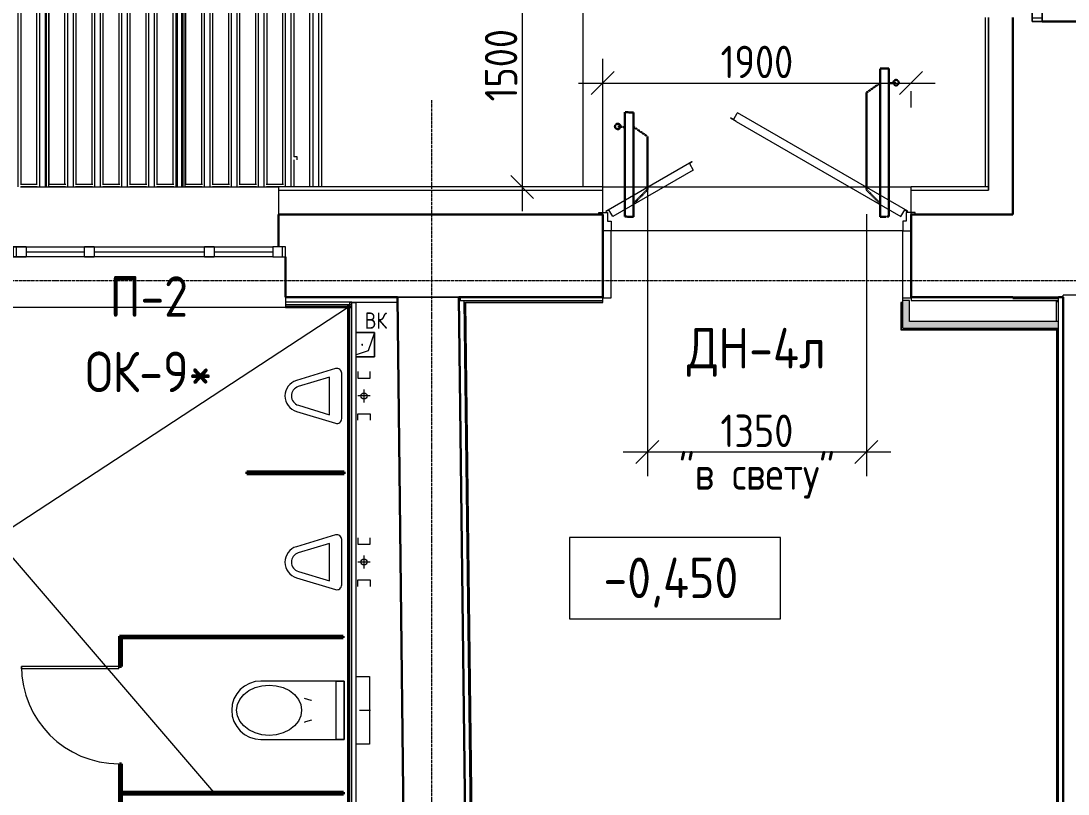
# Model space of a CAD drawing. Header units: millimetres. Extents: x -11345 to 411485, y -9810 to 73012.
# Drawn here: x 71372 to 77826, y 17080 to 21844 of the extents above; entities that cross this region are included whole.
import ezdxf

# ---------------------------------------------------------------- set-up
doc = ezdxf.new("R2010")
doc.units = ezdxf.units.MM
doc.linetypes.add('ADSK_Линия сетки', pattern=[25, 20, -2.5, 0, -2.5])
doc.linetypes.add('ADSK_Штриховая_ш3 п1_5', pattern=[4.5, 3, -1.5])
for name, color, linetype, lineweight in [('_ Окна', 7, 'Continuous', 9), ('Аннотация', 7, 'Continuous', 18), ('Двери', 7, 'Continuous', 9), ('Двери открывание', 7, 'Continuous', 9), ('Марки дверей', 7, 'Continuous', 20), ('Марки окон', 7, 'Continuous', 20), ('Обобщенные модели', 7, 'Continuous', 18), ('Ограждение', 7, 'Continuous', 9), ('Окна', 7, 'Continuous', 9), ('Оси', 253, 'Continuous', 9), ('Отметки', 7, 'Continuous', 9), ('Перекрытие', 7, 'Continuous', 9), ('Размеры', 7, 'Continuous', 5), ('Сантехника', 7, 'Continuous', 18), ('Стены внутренние', 7, 'Continuous', 18), ('Стены наружные', 7, 'Continuous', 18), ('Стены несущие', 7, 'Continuous', 30), ('Стены отделка', 7, 'Continuous', 30), ('Стены штриховка', 7, 'Continuous', 9)]:
    doc.layers.add(name, color=color, linetype=linetype, lineweight=lineweight)
doc.layers.add('Линии', color=7, linetype='Continuous', lineweight=9, true_color=0x00a600)
doc.styles.add('GOST Common_2', font='GOST_Common.ttf', dxfattribs={"width": 0.9, "height": 250})
doc.styles.add('GOST Common_3', font='GOST_Common.ttf', dxfattribs={"width": 0.9, "height": 250})
doc.styles.add('GOST Common_5', font='GOST_Common.ttf', dxfattribs={"width": 0.9, "height": 100})
doc.styles.add('GOST Common_7', font='GOST_Common.ttf', dxfattribs={"width": 0.9, "height": 200})
doc.dimstyles.new('ADSK_Основной_2_мм', dxfattribs={"dimscale": 304.8, "dimtxt": 201.142999, "dimasz": 0.463911, "dimexe": 0.492126, "dimexo": 0.492126, "dimgap": 0.098425, "dimtad": 1, "dimrnd": 0.01, "dimdsep": 46, "dimtxsty": 'GOST Common_7', "dimblk1": 'OBLIQUE', "dimblk2": 'OBLIQUE', "dimsah": 1, "dimcen": 0.09, "dimdle": 0.492126, "dimazin": 2, "dimtfac": 1, "dimtdec": 4, "dimtix": 1, "dimtmove": 0, "dimatfit": 3, "dimfxl": 1, "dimtvp": 1, "dimtolj": 1, "dimtzin": 0, "dimlwd": 20, "dimlwe": 20, "dimarcsym": 2})

# ---------------------------------------------------------------- blocks, each defined once
blk = doc.blocks.new('131_Сантехническая перегородка_Дверь - СД-2-3905255-План 1-го этажа')
at = {"layer": 'Двери'}
for p, q in [((191, -8), (175, -8)), ((175, -8), (175, -608)), ((191, -8), (191, -608)), ((191, -608), (175, -608))]:
    blk.add_line(p, q, dxfattribs=at)
at = {"layer": 'Двери открывание'}
blk.add_arc((175, -8), 600, 270, 0, dxfattribs=at)
at = {"layer": 'Обобщенные модели', "lineweight": 40}
for p, q in [((175, 8), (0, 8)), ((0, 8), (0, -4)), ((175, -4), (175, 8)), ((775, 8), (775, -4)), ((0, -4), (175, -4))]:
    blk.add_line(p, q, dxfattribs=at)
blk.add_lwpolyline([(775, -4), (1029, -4), (1029, 8), (775, 8)], dxfattribs=at)
blk = doc.blocks.new('131_Сантехническая перегородка - СП-3 3-3867702-План 1-го этажа')
at = {"layer": 'Обобщенные модели', "lineweight": 40}
for p, q in [((1380, 8), (0, 8)), ((0, 8), (0, -4)), ((1380, -4), (1380, 8)), ((0, -4), (1380, -4))]:
    blk.add_line(p, q, dxfattribs=at)
blk = doc.blocks.new('131_Сантехническая перегородка - СП-3 3-V14-План 1-го этажа')
at = {"layer": 'Обобщенные модели', "lineweight": 40}
for p, q in [((1380, 8), (0, 8)), ((0, 8), (0, -4)), ((1380, -4), (1380, 8)), ((0, -4), (1380, -4))]:
    blk.add_line(p, q, dxfattribs=at)
blk = doc.blocks.new('SND_Унитаз_Jika_Olymp_с_инсталяцией - Унитаз_ выпуск прямой_ установка на пол_693х360х360_ PN30_12_ ХВ резьба HP DN15_ К гл_ кон П DN100-716056-План 1-го этажа')
at = {"layer": 'Сантехника'}
for p, q in [((-180, 670.2), (-180, 157.1)), ((180, 157.1), (180, 670.2)), ((-180, 207.1), (180, 207.1)), ((-180, 157.1), (-180, 207.1)), ((180, 207.1), (180, 157.1)), ((-180, 157.1), (180, 157.1)), ((180, 157.1), (-180, 157.1)), ((-100, 157.1), (-100, 156.1)), ((-100, 156.1), (-80, 156.1)), ((-100, 156.1), (-80, 156.1)), ((-80, 156.1), (-80, 157.1)), ((-55, 157.1), (-55, 156.1)), ((-55, 156.1), (-53.1, 156.1)), ((-55, 156.1), (55, 156.1)), ((53.1, 156.1), (55, 156.1)), ((55, 156.1), (55, 157.1)), ((80, 157.1), (80, 156.1)), ((80, 156.1), (100, 156.1)), ((80, 156.1), (100, 156.1)), ((100, 156.1), (100, 157.1)), ((-208, 0), (-208, 82.1)), ((208, 82.1), (208, 0)), ((208, 0), (-208, 0)), ((0, 61.7), (0, -6.3))]:
    blk.add_line(p, q, dxfattribs=at)
at = {"layer": 'Сантехника', "flags": 128}
for points in [[(0, 419.6), (-34.5, 424.6), (-67.3, 439.4), (-96.6, 463.3), (-121.2, 494.9), (-139.7, 532.8), (-151.1, 575.1), (-155, 619.6), (-151.1, 664.1), (-139.7, 706.4), (-121.2, 744.3), (-96.6, 776), (-67.3, 799.8), (-34.5, 814.6), (0, 819.6)], [(0, 819.6), (34.5, 814.6), (67.3, 799.8), (96.6, 776), (121.2, 744.3), (139.7, 706.4), (151.1, 664.1), (155, 619.6), (151.1, 575.1), (139.7, 532.8), (121.2, 494.9), (96.6, 463.3), (67.3, 439.4), (34.5, 424.6), (0, 419.6)], [(-61.7, 359.3), (-71.7, 394.8), (-75, 403.4)], [(75, 403.4), (62.3, 362), (61.7, 359.3)]]:
    blk.add_lwpolyline(points, dxfattribs=at)
at = {"layer": 'Сантехника'}
blk.add_arc((0, 670.2), 180, 0, 180, dxfattribs=at)
blk = doc.blocks.new('131_Сантехническая перегородка - СП-5-3849142-План 1-го этажа')
at = {"layer": 'Обобщенные модели', "lineweight": 40}
for p, q in [((600, 8), (0, 8)), ((0, 8), (0, -4)), ((600, -4), (600, 8)), ((0, -4), (600, -4))]:
    blk.add_line(p, q, dxfattribs=at)
blk = doc.blocks.new('SND_2D_Писуар с инсталляцией - По умолчанию-621783-План 1-го этажа')
at = {"layer": 'Сантехника'}
for p, q in [((-95.8, 328.7), (-168.3, 88.8)), ((168.3, 88.7), (95.7, 328.9)), ((-57.5, 317.2), (-115.6, 125)), ((115.6, 125), (57.4, 317.4)), ((-115.6, 125), (115.6, 125)), ((-139.4, 50), (139.6, 50)), ((-149.4, -50), (-109.4, -50)), ((-109.4, -50), (-109.4, -125)), ((0.6, -125), (0.6, -50)), ((110.6, -50), (110.6, -125)), ((150.6, -50), (110.6, -50)), ((-109.4, -125), (-149.4, -125)), ((-39.4, -87.5), (40.6, -87.5)), ((110.6, -125), (150.6, -125))]:
    blk.add_line(p, q, dxfattribs=at)
blk.add_circle((0.6, -87.5), 18.9, dxfattribs=at)
for centre, radius, start, end in [((0, 300), 100, 16.81176, 163.3196), ((0, 300), 60, 16.81176, 163.35778), ((-139.6, 80), 30, 162.99987, 270.42558), ((139.6, 80), 30, 269.99999, 16.8118)]:
    blk.add_arc(centre, radius, start, end, dxfattribs=at)
blk = doc.blocks.new('dver-dpmo-260 - ДН_ 21-19 неравноп__ правая 300х1500 ДН-4л-2649261-План 1-го этажа')
at = {"layer": 'Двери'}
for p, q in [((-162, 848.5), (-160, 851.9)), ((-127.3, 828.5), (-162, 848.5)), ((-160, 851.9), (-142.7, 841.9)), ((-142.7, 841.9), (-120.7, 880.1)), ((-119.1, 882.7), (-120.7, 880.1)), ((930.5, 276.7), (-119.1, 882.7)), ((-127.3, 828.5), (887.7, 242.5)), ((-930.5, 276.7), (-400.5, 582.7)), ((-400.5, 582.7), (-399, 580.1)), ((-392.3, 528.5), (-887.7, 242.5)), ((-399, 580.1), (-416.3, 570.1)), ((-416.3, 570.1), (-392.3, 528.5)), ((-975, 267), (-920, 267)), ((-975, 255), (-975, 267)), ((-929, 274.1), (-930.5, 276.7)), ((-911.7, 284.1), (-929, 274.1)), ((-920, 267), (-920, 214)), ((-887.7, 242.5), (-911.7, 284.1)), ((887.7, 242.5), (911.7, 284.1)), ((911.7, 284.1), (929, 274.1)), ((920, 267), (920, 214)), ((975, 267), (920, 267)), ((929, 274.1), (930.5, 276.7)), ((975, 255), (975, 267)), ((-950, 255), (-975, 255)), ((-950, 154), (-950, 255)), ((-920, 214), (-899, 214)), ((-899, 214), (-899, 154)), ((899, 214), (899, 154)), ((920, 214), (899, 214)), ((950, 255), (975, 255)), ((950, 154), (950, 255)), ((-899, 154), (-950, 154)), ((899, 154), (950, 154))]:
    blk.add_line(p, q, dxfattribs=at)
blk = doc.blocks.new('GM_Отверстие прямоугольное _в плите_ - Отверстие-V21-План 1-го этажа')
at = {"layer": 'Обобщенные модели'}
for p, q in [((-75, -75), (-75, 75)), ((-75, 75), (36.4, 75)), ((36.4, 75), (-75, 75)), ((-75, 75), (-75, -75)), ((-75, -75), (-37.5, 37.5)), ((-37.5, 37.5), (36.4, 62.1)), ((36.4, -75), (-75, -75)), ((-75, -75), (36.4, -75))]:
    blk.add_line(p, q, dxfattribs=at)
for start, end in [(360, 180), (180, 360), (60, 165), (300, 360), (195, 270)]:
    blk.add_arc((0, 0), 2.5, start, end, dxfattribs=at)
blk = doc.blocks.new('Roof Cladding - 833x50mm-3052802-План 1-го этажа')
at = {"layer": 'Обобщенные модели'}
for p, q in [((40282.6, 22227.1), (40317.6, 22227.1)), ((40282.6, 20821.3), (40282.6, 22227.1)), ((40317.6, 22227.1), (40334.6, 22217.1)), ((40317.6, 20821.3), (40317.6, 22227.1)), ((40334.6, 22217.1), (40432.3, 22217.1)), ((40334.6, 20837.8), (40334.6, 22217.1)), ((40432.3, 22217.1), (40449.3, 22227.1)), ((40432.3, 20837.8), (40432.3, 22217.1)), ((40449.3, 22227.1), (40484.3, 22227.1)), ((40449.3, 20821.3), (40449.3, 22227.1)), ((40484.3, 22227.1), (40501.3, 22217.1)), ((40484.3, 20821.3), (40484.3, 22227.1)), ((40501.3, 22217.1), (40599, 22217.1)), ((40501.3, 20837.8), (40501.3, 22217.1)), ((40599, 22217.1), (40616, 22227.1)), ((40599, 20837.8), (40599, 22217.1)), ((40616, 22227.1), (40651, 22227.1)), ((40616, 20821.3), (40616, 22227.1)), ((40651, 22227.1), (40668, 22217.1)), ((40651, 20821.3), (40651, 22227.1)), ((40668, 22217.1), (40765.7, 22217.1)), ((40668, 20837.8), (40668, 22217.1)), ((40765.7, 22217.1), (40782.7, 22227.1)), ((40765.7, 20837.8), (40765.7, 22217.1)), ((40782.7, 22227.1), (40817.7, 22227.1)), ((40782.7, 20821.3), (40782.7, 22227.1)), ((40817.7, 22227.1), (40834.7, 22217.1)), ((40817.7, 20821.3), (40817.7, 22227.1)), ((40834.7, 22217.1), (40932.4, 22217.1)), ((40834.7, 20837.8), (40834.7, 22217.1)), ((40932.4, 22217.1), (40949.4, 22227.1)), ((40932.4, 20837.8), (40932.4, 22217.1)), ((40949.4, 22227.1), (40984.4, 22227.1)), ((40949.4, 20821.3), (40949.4, 22227.1)), ((40984.4, 22227.1), (41001.4, 22217.1)), ((40984.4, 20821.3), (40984.4, 22227.1)), ((41001.4, 22217.1), (41099.1, 22217.1)), ((41001.4, 21006.3), (41001.4, 22217.1)), ((41099.1, 22217.1), (41116.1, 22227.1)), ((41099.1, 20821.3), (41099.1, 22217.1)), ((41116.1, 22227.1), (41151.1, 22227.1)), ((41116.1, 22227.1), (41116.1, 20821.3)), ((41151.1, 22227.1), (41171.1, 22223)), ((41151.1, 22227.1), (41151.1, 20821.3)), ((41171.1, 22223), (41171.1, 20821.3)), ((41001.4, 20821.3), (41001.4, 20988.6))]:
    blk.add_line(p, q, dxfattribs=at)
blk = doc.blocks.new('Roof Cladding - 833x50mm-V29-План 1-го этажа')
at = {"layer": 'Обобщенные модели'}
for p, q in [((39470.2, 22208.1), (39474.5, 22208.1)), ((39474.5, 22208.1), (39476.8, 22206.7)), ((39474.5, 20821.3), (39474.5, 22208.1)), ((39589.2, 22198), (39606.2, 22208.1)), ((39606.2, 22208.1), (39641.2, 22208.1)), ((39606.2, 20821.3), (39606.2, 22208.1)), ((39641.2, 22208.1), (39658.2, 22198)), ((39641.2, 20821.3), (39641.2, 22208.1)), ((39755.9, 22198), (39772.9, 22208.1)), ((39772.9, 22208.1), (39807.9, 22208.1)), ((39772.9, 20821.3), (39772.9, 22208.1)), ((39807.9, 22208.1), (39824.9, 22198)), ((39807.9, 20821.3), (39807.9, 22208.1)), ((39922.6, 22198), (39939.6, 22208.1)), ((39939.6, 22208.1), (39974.6, 22208.1)), ((39939.6, 20821.3), (39939.6, 22208.1)), ((39974.6, 22208.1), (39991.6, 22198)), ((39974.6, 20821.3), (39974.6, 22208.1)), ((40089.3, 22198), (40106.3, 22208.1)), ((40106.3, 22208.1), (40141.3, 22208.1)), ((40106.3, 20821.3), (40106.3, 22208.1)), ((40141.3, 22208.1), (40158.3, 22198)), ((40141.3, 20821.3), (40141.3, 22208.1)), ((40256, 22198), (40273, 22208.1)), ((40273, 22208.1), (40308, 22208.1)), ((40273, 22208.1), (40273, 20821.3)), ((40308, 22208.1), (40308, 20821.3)), ((40322.8, 22205), (40328, 22203.9)), ((39488, 22200.1), (39491.5, 22198)), ((39491.5, 22198), (39589.2, 22198)), ((39491.5, 20837.8), (39491.5, 22198)), ((39589.2, 20837.8), (39589.2, 22198)), ((39658.2, 22198), (39755.9, 22198)), ((39658.2, 20837.8), (39658.2, 22198)), ((39755.9, 20837.8), (39755.9, 22198)), ((39824.9, 22198), (39922.6, 22198)), ((39824.9, 20837.8), (39824.9, 22198)), ((39922.6, 20837.8), (39922.6, 22198)), ((39991.6, 22198), (40089.3, 22198)), ((39991.6, 20837.8), (39991.6, 22198)), ((40089.3, 20837.8), (40089.3, 22198)), ((40158.3, 22198), (40256, 22198)), ((40158.3, 20837.8), (40158.3, 22198)), ((40256, 20837.8), (40256, 22198)), ((40328, 22203.9), (40328, 20821.3))]:
    blk.add_line(p, q, dxfattribs=at)
blk = doc.blocks.new('Roof Cladding - 333x50mm-3052987-План 1-го этажа')
at = {"layer": 'Обобщенные модели'}
for p, q in [((38932.9, 22208.6), (38967.9, 22208.6)), ((38932.9, 20821.3), (38932.9, 22208.6)), ((38967.9, 22208.6), (38984.9, 22198.5)), ((38967.9, 20821.3), (38967.9, 22208.6)), ((39082.6, 22198.5), (39099.6, 22208.6)), ((39099.6, 22208.6), (39134.6, 22208.6)), ((39099.6, 20821.3), (39099.6, 22208.6)), ((39134.6, 22208.6), (39151.6, 22198.5)), ((39134.6, 20821.3), (39134.6, 22208.6)), ((39249.3, 22198.5), (39266.3, 22208.6)), ((39266.3, 22208.6), (39301.3, 22208.6)), ((39266.3, 20821.3), (39266.3, 22208.6)), ((39301.3, 22208.6), (39318.3, 22198.5)), ((39301.3, 20821.1), (39301.3, 22208.6)), ((39416, 22198.5), (39433, 22208.6)), ((39433, 22208.6), (39468, 22208.6)), ((39433, 22208.6), (39433, 20821.3)), ((39468, 22208.6), (39473.9, 22207.3)), ((39468, 22208.6), (39468, 20821.3)), ((39474.5, 22207.2), (39488, 22204.4)), ((39488, 22204.4), (39488, 20821.3)), ((38984.9, 22198.5), (39082.6, 22198.5)), ((38984.9, 20821.3), (38984.9, 22198.5)), ((39082.6, 20821.3), (39082.6, 22198.5)), ((39151.6, 22198.5), (39249.3, 22198.5)), ((39151.6, 20837.8), (39151.6, 22198.5)), ((39249.3, 20837.8), (39249.3, 22198.5)), ((39318.3, 22198.5), (39416, 22198.5)), ((39318.3, 20837.8), (39318.3, 22198.5)), ((39416, 20837.8), (39416, 22198.5))]:
    blk.add_line(p, q, dxfattribs=at)
blk = doc.blocks.new('окно трехпол с фрамугой - 1750-2320_h___нов_ ок27 ЕIW30-2156325-План 1-го этажа')
at = {"layer": '_ Окна', "lineweight": 18}
for p, q in [((-895, 100), (-895, 160)), ((-895, 160), (-815, 160)), ((-815, 160), (-815, 100)), ((-455, 100), (-455, 160)), ((-455, 160), (-395, 160)), ((-395, 160), (-395, 100)), ((395, 100), (395, 160)), ((395, 160), (455, 160)), ((455, 160), (455, 100)), ((815, 160), (815, 100)), ((895, 160), (815, 160)), ((895, 100), (895, 160)), ((-815, 100), (-895, 100)), ((-395, 100), (-455, 100)), ((455, 100), (395, 100)), ((815, 100), (895, 100))]:
    blk.add_line(p, q, dxfattribs=at)
at = {"layer": '_ Окна'}
for p, q in [((-875, 100), (-875, 160)), ((-815, 130), (-455, 130)), ((-395, 130), (395, 130)), ((455, 130), (815, 130)), ((875, 100), (875, 160))]:
    blk.add_line(p, q, dxfattribs=at)
at = {"layer": 'Окна'}
for p, q in [((-895, 160), (-895, 100)), ((-815, 160), (-895, 160)), ((-815, 160), (-455, 160)), ((-395, 160), (-455, 160)), ((-395, 160), (395, 160)), ((455, 160), (395, 160)), ((455, 160), (815, 160)), ((895, 160), (815, 160)), ((895, 100), (895, 160)), ((-895, 100), (-815, 100)), ((-455, 100), (-815, 100)), ((-455, 100), (-395, 100)), ((395, 100), (-395, 100)), ((395, 100), (455, 100)), ((815, 100), (455, 100)), ((815, 100), (895, 100))]:
    blk.add_line(p, q, dxfattribs=at)
blk = doc.blocks.new('окно трехпол с фрамугой - 1640-2240_h___нов_ ок-9_-2139420-План 1-го этажа')
at = {"layer": '_ Окна', "lineweight": 18}
for p, q in [((-840, -5), (-840, 55)), ((-840, 55), (-760, 55)), ((-760, 55), (-760, -5)), ((-400, -5), (-400, 55)), ((-400, 55), (-340, 55)), ((-340, 55), (-340, -5)), ((340, -5), (340, 55)), ((340, 55), (400, 55)), ((400, 55), (400, -5)), ((760, 55), (760, -5)), ((840, 55), (760, 55)), ((840, -5), (840, 55)), ((-760, -5), (-840, -5)), ((-340, -5), (-400, -5)), ((400, -5), (340, -5)), ((760, -5), (840, -5))]:
    blk.add_line(p, q, dxfattribs=at)
at = {"layer": '_ Окна'}
for p, q in [((-820, -5), (-820, 55)), ((-760, 25), (-400, 25)), ((-340, 25), (340, 25)), ((400, 25), (760, 25)), ((820, -5), (820, 55))]:
    blk.add_line(p, q, dxfattribs=at)
at = {"layer": 'Окна'}
for p, q in [((-840, 55), (-840, -5)), ((-760, 55), (-840, 55)), ((-760, 55), (-400, 55)), ((-340, 55), (-400, 55)), ((-340, 55), (340, 55)), ((400, 55), (340, 55)), ((400, 55), (760, 55)), ((840, 55), (760, 55)), ((840, -5), (840, 55)), ((-840, -5), (-760, -5)), ((-400, -5), (-760, -5)), ((-400, -5), (-340, -5)), ((340, -5), (-340, -5)), ((340, -5), (400, -5)), ((760, -5), (400, -5)), ((760, -5), (840, -5))]:
    blk.add_line(p, q, dxfattribs=at)
blk = doc.blocks.new('Ограждение 11 - Ограждение 1-4503552-План 1-го этажа')
at = {"layer": 'Ограждение'}
for p, q in [((41021.3, 21006.3), (41000.1, 21006.3)), ((41021.3, 20988.6), (41021.3, 21006.3)), ((39149.2, 20837.8), (39251.7, 20837.8)), ((39250.5, 20821.8), (39150.4, 20821.8)), ((39315.9, 20837.8), (39418.4, 20837.8)), ((39417.2, 20821.8), (39317.1, 20821.8)), ((39488, 20837.8), (39593.6, 20837.8)), ((39592.5, 20821.8), (39488, 20821.8)), ((39653.8, 20837.8), (39760.3, 20837.8)), ((39759.2, 20821.8), (39654.9, 20821.8)), ((39820.5, 20837.8), (39927, 20837.8)), ((39925.9, 20821.8), (39821.6, 20821.8)), ((39987.2, 20837.8), (40093.7, 20837.8)), ((40092.6, 20821.8), (39988.3, 20821.8)), ((40153.9, 20837.8), (40260.4, 20837.8)), ((40259.3, 20821.8), (40155, 20821.8)), ((40330.2, 20837.8), (40436.7, 20837.8)), ((40435.6, 20821.8), (40331.3, 20821.8)), ((40496.9, 20837.8), (40603.4, 20837.8)), ((40602.3, 20821.8), (40498, 20821.8)), ((40663.6, 20837.8), (40770.1, 20837.8)), ((40769, 20821.8), (40664.7, 20821.8)), ((40830.3, 20837.8), (40936.8, 20837.8)), ((40935.7, 20821.8), (40831.4, 20821.8))]:
    blk.add_line(p, q, dxfattribs=at)
blk = doc.blocks.new('Высотные отметки - Рамка-12095-План 1-го этажа')
at = {"layer": 'Аннотация', "lineweight": 20}
for p, q in [((-6.5, 0), (-6.5, 5)), ((-6.5, 5), (6.5, 5)), ((6.5, 5), (6.5, 0)), ((6.5, 0), (-6.5, 0))]:
    blk.add_line(p, q, dxfattribs=at)
blk = doc.blocks.new('_Oblique')
at = {"color": 0, "linetype": 'ByBlock', "lineweight": -2}
blk.add_line((-0.5, -0.5), (0.5, 0.5), dxfattribs=at)
blk = doc.blocks.new('DIMBLOCK84-План 1-го этажа')
at = {"layer": 'Defpoints', "color": 0, "transparency": 16777216}
for p in [(74835.7, 22321.3), (74461.2, 20821.3), (74561.2, 20821.3)]:
    blk.add_point(p, dxfattribs=at)
at = {"layer": 'Размеры', "color": 0, "transparency": 16777216}
for p, q in [((74461.2, 22471.3), (74461.2, 20671.3)), ((74685.7, 22321.3), (74311.2, 22321.3)), ((74411.2, 20821.3), (74311.2, 20821.3))]:
    blk.add_line(p, q, dxfattribs=at)
at = {"layer": 'Размеры', "color": 0, "transparency": 16777216, "xscale": 141.4, "yscale": 141.4, "zscale": 141.4}
for p, rotation in [((74461.2, 22321.3), 90), ((74461.2, 20821.3), 270)]:
    blk.add_blockref('_Oblique', p, dxfattribs=dict(at, rotation=rotation))
at = {"layer": 'Размеры', "color": 0, "lineweight": 20, "transparency": 16777216, "insert": (74331.2, 21571.3), "char_height": 200, "width": 560.473, "attachment_point": 5, "rotation": 90, "style": 'GOST Common_7'}
blk.add_mtext('\\A1;1500', dxfattribs=at)
blk = doc.blocks.new('DIMBLOCK91-План 1-го этажа')
at = {"layer": 'Defpoints', "color": 0, "transparency": 16777216}
for p in [(75233.1, 20977.4), (76583.1, 20804.4), (76583.1, 19188.4)]:
    blk.add_point(p, dxfattribs=at)
at = {"layer": 'Размеры', "color": 0, "transparency": 16777216}
for p, q in [((75233.1, 20827.4), (75233.1, 19038.4)), ((76583.1, 20654.4), (76583.1, 19038.4)), ((75083.1, 19188.4), (76733.1, 19188.4))]:
    blk.add_line(p, q, dxfattribs=at)
at = {"layer": 'Размеры', "color": 0, "transparency": 16777216, "xscale": 141.4, "yscale": 141.4, "zscale": 141.4, "rotation": 180}
blk.add_blockref('_Oblique', (75233.1, 19188.4), dxfattribs=at)
at = {"layer": 'Размеры', "color": 0, "transparency": 16777216, "xscale": 141.4, "yscale": 141.4, "zscale": 141.4}
blk.add_blockref('_Oblique', (76583.1, 19188.4), dxfattribs=at)
at = {"layer": 'Размеры', "color": 0, "lineweight": 20, "transparency": 16777216, "char_height": 200, "width": 1251.859, "attachment_point": 5, "style": 'GOST Common_7'}
for s, insert in [('\\A1;1350', (75908.1, 19318.4)), ('\\A1;"в свету"', (75908.1, 19028.4))]:
    blk.add_mtext(s, dxfattribs=dict(at, insert=insert))
blk = doc.blocks.new('DIMBLOCK99-План 1-го этажа')
at = {"layer": 'Defpoints', "color": 0, "transparency": 16777216}
for p in [(76858.1, 21561.7), (76858.1, 21461.7), (74958.1, 20651.3)]:
    blk.add_point(p, dxfattribs=at)
at = {"layer": 'Размеры', "color": 0, "transparency": 16777216}
for p, q in [((74958.1, 20801.3), (74958.1, 21611.7)), ((74808.1, 21461.7), (77008.1, 21461.7)), ((76858.1, 21411.7), (76858.1, 21311.7))]:
    blk.add_line(p, q, dxfattribs=at)
at = {"layer": 'Размеры', "color": 0, "transparency": 16777216, "xscale": 141.4, "yscale": 141.4, "zscale": 141.4, "rotation": 180}
blk.add_blockref('_Oblique', (74958.1, 21461.7), dxfattribs=at)
at = {"layer": 'Размеры', "color": 0, "transparency": 16777216, "xscale": 141.4, "yscale": 141.4, "zscale": 141.4}
blk.add_blockref('_Oblique', (76858.1, 21461.7), dxfattribs=at)
at = {"layer": 'Размеры', "color": 0, "lineweight": 20, "transparency": 16777216, "insert": (75908.1, 21591.7), "char_height": 200, "width": 560.473, "attachment_point": 5, "style": 'GOST Common_7'}
blk.add_mtext('\\A1;1900', dxfattribs=at)
blk = doc.blocks.new('оси')
at = {"layer": 'Оси', "linetype": 'ADSK_Линия сетки'}
for p, q in [((48350, -6855.047), (48350, 23512.013)), ((-5146.135, 22400), (62505.288, 22400))]:
    blk.add_line(p, q, dxfattribs=at)

msp = doc.modelspace()

# ---------------------------------------------------------------- hatches: boundary and pattern name
at = {"layer": 'Стены внутренние', "lineweight": 9}
h = msp.add_hatch(dxfattribs=at)
h.set_pattern_fill('FP_12', color=256, style=0, pattern_type=2)
h.set_pattern_definition([(0, (32053.86, 0), (406.4, 101.6), [33.528, -271.272, 33.528, -271.272, -1625.6]), (0, (32053.86, 0), (406.4, 101.6), [-609.6, 33.528, -576.072, 33.528, -271.272, -711.2]), (0, (32053.86, 0), (406.4, 101.6), [-1524, 33.528, -169.672, 33.528, -474.472]), (120, (32206.26, 50.8), (-291.18818, 301.15272), [33.528, -271.272, 33.528, -271.272, -1625.6]), (120, (32206.26, 50.8), (-291.18818, 301.15272), [-609.6, 33.528, -576.072, 33.528, -271.272, -711.2]), (120, (32206.26, 50.8), (-291.18818, 301.15272), [-1524, 33.528, -169.672, 33.528, -474.472]), (240, (32257.06, 254), (-115.21182, -402.75272), [33.528, -271.272, 33.528, -271.272, -1625.6]), (240, (32257.06, 254), (-115.21182, -402.75272), [-609.6, 33.528, -576.072, 33.528, -271.272, -711.2]), (240, (32257.06, 254), (-115.21182, -402.75272), [-1524, 33.528, -169.672, 33.528, -474.472])])
h.paths.add_polyline_path([(73392.86393, 20096.31798), (73398.86393, 20096.79651), (73398.86393, 20106.31798), (73411.86393, 20106.31798), (73411.86393, 20111.31798), (73004.36487, 20111.31798), (73004.36487, 20096.31798), (73383.86393, 20096.31798)])
h.paths.add_polyline_path([(70858.58941, 20096.31798), (71323.36487, 20096.31798), (71323.36487, 20111.31798), (70744.22754, 20111.31798), (70744.22754, 20096.31798), (70849.59035, 20096.31798)])
at = {"layer": 'Стены внутренние'}
for points in [[(76848.13677, 19991.81798), (76848.13677, 20121.31798), (76808.13677, 20121.31798), (76808.13677, 19991.81798)], [(77040.33687, 19951.81798), (77767.05273, 19951.81798), (77767.05273, 19991.81798), (76808.13677, 19991.81798), (76808.13677, 19951.81798)]]:
    msp.add_hatch(color=256, dxfattribs=at).paths.add_polyline_path(points)

# ---------------------------------------------------------------- linework, layer by layer
at = {"layer": 'Линии', "color": 7, "linetype": 'ADSK_Штриховая_ш3 п1_5', "lineweight": 30}
for p, q in [((76668.13677, 21550.7399), (76721.13677, 21551.46573)), ((76668.13677, 20637.65429), (76668.13677, 21550.7399)), ((76721.13677, 21551.46573), (76721.13677, 20638.38012)), ((76668.13677, 21461.81798), (76583.13677, 21402.30034)), ((76721.13677, 21459.03398), (76765.84131, 21464.18214)), ((76583.13677, 21402.30034), (76583.13677, 20804.40278)), ((75148.13677, 21280.7399), (75095.13677, 21281.46573)), ((75095.13677, 21281.46573), (75095.13677, 20638.38012)), ((75148.13677, 20637.65429), (75148.13677, 21280.7399)), ((75095.13677, 21189.03398), (75050.43222, 21194.18214)), ((75148.13677, 21191.81798), (75233.13677, 21132.30034)), ((75233.13677, 21132.30034), (75233.13677, 20804.40278)), ((75233.13677, 20804.40278), (75148.13677, 20719.40278)), ((76583.13677, 20804.40278), (76668.13677, 20719.40278)), ((75095.13677, 20638.38012), (75148.13677, 20637.65429)), ((76721.13677, 20638.38012), (76668.13677, 20637.65429))]:
    msp.add_line(p, q, dxfattribs=at)
for centre in [(76765.84131, 21464.18214), (75050.43222, 21194.18214)]:
    msp.add_circle(centre, 17, dxfattribs=at)
at = {"layer": 'Отметки', "lineweight": 20}
msp.add_line((75281.6839, 18160.44189), (75402.66834, 18160.44189), dxfattribs=at)
at = {"layer": 'Перекрытие'}
for p, q in [((74835.71368, 22321.31798), (74835.71368, 20821.31798)), ((74958.13677, 20821.31798), (76858.13677, 20821.31798)), ((76808.13677, 20550.30178), (75008.13677, 20550.30178)), ((75008.13677, 20550.30178), (75008.13677, 20136.85078)), ((76808.13677, 20121.31798), (76808.13677, 20550.30178)), ((71298.86393, 18711.31798), (73383.86393, 20078.31798)), ((74078.15686, 20136.85078), (74071.86772, 20136.85078)), ((75008.13677, 20136.85078), (74958.13677, 20136.85078)), ((76858.13677, 20136.85078), (76808.13677, 20136.85078)), ((71298.86393, 18561.31798), (72557.63703, 17091.8985))]:
    msp.add_line(p, q, dxfattribs=at)
at = {"layer": 'Стены внутренние', "color": 8, "true_color": 0x7f7f7f}
msp.add_line((78177.05273, 20153.9247), (77797.05273, 20153.9247), dxfattribs=at)
at = {"layer": 'Стены внутренние'}
msp.add_line((73003.36487, 20078.31798), (71323.36487, 20078.31798), dxfattribs=at)
at = {"layer": 'Стены наружные'}
for p, q in [((71368.36487, 20822.31798), (72958.36487, 20822.31798)), ((71368.36487, 20821.31798), (72958.36487, 20821.31798)), ((72958.36487, 20822.31798), (72958.36487, 20821.31798)), ((77755.05273, 20115.31798), (77767.05273, 20115.31798)), ((77755.05273, 19991.81798), (77755.05273, 20115.31798))]:
    msp.add_line(p, q, dxfattribs=at)
at = {"layer": 'Стены несущие'}
for p, q in [((77485.7179, 20651.31798), (77485.7179, 21865.85078)), ((78045.7179, 21840.85078), (77665.7179, 21840.85078)), ((72958.36487, 20651.31798), (74958.13677, 20651.31798)), ((72958.36487, 20651.31798), (72958.36487, 20451.31798)), ((74958.13677, 20141.31798), (74958.13677, 20651.31798)), ((76858.13677, 20141.31798), (76858.13677, 20651.31798)), ((76858.13677, 20651.31798), (77485.7179, 20651.31798)), ((77485.7179, 20651.31798), (77485.7179, 20651.31798)), ((73003.36487, 20391.31798), (73003.36487, 20141.31798)), ((73003.36487, 20141.31798), (73691.78732, 20141.31798)), ((73691.78732, 20141.31798), (73765.33567, 13980.06585)), ((74161.23223, 12650.65647), (74071.81439, 20141.31798)), ((74071.81439, 20141.31798), (74958.13677, 20141.31798)), ((77485.7179, 20141.31798), (76858.13677, 20141.31798)), ((77485.7179, 20141.31798), (77485.7179, 20136.85078)), ((77767.05273, 20136.85078), (77767.05273, 20142.72852)), ((77767.05273, 20142.72852), (77797.05273, 20142.72852)), ((77797.05273, 20142.72852), (77797.05273, 12699.67144)), ((77485.7179, 20136.85078), (77767.05273, 20136.85078))]:
    msp.add_line(p, q, dxfattribs=at)
at = {"layer": 'Стены отделка', "lineweight": 9}
for p, q in [((77314.7179, 21865.85078), (77314.7179, 20821.31798)), ((77315.7179, 21865.85078), (77315.7179, 20821.31798)), ((74958.13677, 20822.31798), (72958.36487, 20822.31798)), ((74958.13677, 20821.31798), (72958.36487, 20821.31798)), ((72958.36487, 20821.31798), (72958.36487, 20651.31798)), ((72958.36487, 20801.31798), (72959.36487, 20801.31798)), ((74958.13677, 20651.31798), (74958.13677, 20822.31798)), ((76858.13677, 20651.31798), (76858.13677, 20822.31798)), ((77335.7179, 20822.31798), (76858.13677, 20822.31798)), ((77335.7179, 20821.31798), (76858.13677, 20821.31798)), ((77335.7179, 20801.31798), (77335.7179, 20822.31798)), ((77335.7179, 20821.31798), (77335.7179, 20801.31798)), ((73003.36487, 20141.31798), (73003.36487, 20141.31798)), ((73003.36487, 20141.31798), (73003.36487, 20078.31798)), ((74078.15686, 20141.31798), (74078.15686, 20121.31798)), ((74958.13677, 20109.31798), (74958.13677, 20141.31798)), ((76858.13677, 20141.31798), (76858.13677, 20121.31798)), ((77767.05273, 20141.31798), (77485.7179, 20141.31798)), ((73004.36487, 20111.31798), (73003.36487, 20111.31798)), ((73003.36487, 20078.31798), (73411.86393, 20078.31798)), ((73383.86393, 20096.31798), (73383.86393, 16022.8985)), ((73438.86393, 20106.31798), (73398.86393, 20106.31798)), ((73398.86393, 16022.8985), (73398.86393, 20106.31798)), ((73411.86393, 20111.31798), (73691.78732, 20111.31798)), ((73411.86393, 20078.31798), (73411.86393, 20111.31798)), ((73438.86393, 16022.8985), (73438.86393, 20106.31798)), ((74102.06524, 20120.4831), (74072.06738, 20120.12501)), ((74078.15686, 20121.31798), (74102.05527, 20121.31798)), ((74102.05527, 20121.31798), (74191.23436, 12650.65647)), ((74114.19938, 20109.31798), (74958.13677, 20109.31798)), ((74202.85323, 12682.65647), (74114.19938, 20109.31798)), ((76808.13677, 20109.31798), (76796.13677, 20109.31798)), ((76796.13677, 20109.31798), (76796.13677, 19941.81798)), ((76848.13677, 20121.31798), (76808.13677, 20121.31798)), ((76808.13677, 19951.81798), (76808.13677, 20121.31798)), ((76848.13677, 19991.81798), (76848.13677, 20121.31798)), ((76858.13677, 20121.31798), (77767.05273, 20121.31798)), ((77767.05273, 19991.81798), (77767.05273, 20136.85078)), ((76808.13677, 19951.81798), (77767.05273, 19951.81798)), ((77767.05273, 19991.81798), (76848.13677, 19991.81798)), ((77767.05273, 12711.06071), (77767.05273, 19991.81798)), ((76798.13677, 19939.81798), (77755.05273, 19939.81798)), ((77755.05273, 19939.81798), (77755.05273, 12723.06071))]:
    msp.add_line(p, q, dxfattribs=at)
at = {"layer": 'Стены штриховка'}
for p, q in [((77335.7179, 20821.31798), (77335.7179, 21865.85078)), ((77335.7179, 21865.85078), (77335.7179, 20821.31798)), ((72959.36487, 20801.31798), (74958.13677, 20801.31798)), ((76858.13677, 20801.31798), (77335.7179, 20801.31798)), ((74071.81439, 20141.31798), (73691.78732, 20141.31798)), ((73691.78732, 20141.31798), (74071.81439, 20141.31798)), ((77797.05273, 20142.72852), (77797.05273, 20153.9247)), ((73003.36487, 20096.31798), (73411.86393, 20096.31798)), ((73003.36487, 20087.31798), (73411.86393, 20087.31798)), ((73411.86393, 20111.31798), (73004.36487, 20111.31798)), ((73392.86393, 20096.31798), (73392.86393, 16022.8985)), ((73411.86393, 16022.8985), (73411.86393, 20078.31798)), ((74102.05527, 20121.31798), (74958.13677, 20121.31798)), ((74112.17536, 20111.31798), (74958.13677, 20111.31798)), ((74200.87696, 12680.65647), (74112.17536, 20111.31798)), ((76798.13677, 20109.31798), (76798.13677, 19939.81798)), ((76796.13677, 19941.81798), (77767.05273, 19941.81798)), ((76796.13677, 19941.81798), (76796.13677, 19939.81798)), ((76796.13677, 19939.81798), (76798.13677, 19939.81798)), ((77767.05273, 19939.81798), (77757.05273, 19939.81798)), ((77757.05273, 19939.81798), (77757.05273, 12723.06071))]:
    msp.add_line(p, q, dxfattribs=at)

# ---------------------------------------------------------------- block references
msp.add_blockref('оси', (25553.42928, -2155))
at = {"layer": 'Двери'}
msp.add_blockref('dver-dpmo-260 - ДН_ 21-19 неравноп__ правая 300х1500 ДН-4л-2649261-План 1-го этажа', (75908.13677, 20396.31798), dxfattribs=at)
at = {"layer": 'Обобщенные модели'}
for name in ['Roof Cladding - 333x50mm-3052987-План 1-го этажа', 'Roof Cladding - 833x50mm-V29-План 1-го этажа', 'Roof Cladding - 833x50mm-3052802-План 1-го этажа']:
    msp.add_blockref(name, (32053.86393, 0), dxfattribs=at)
for name, p, rotation in [('GM_Отверстие прямоугольное _в плите_ - Отверстие-V21-План 1-го этажа', (73475.26569, 19849.09595), 180), ('131_Сантехническая перегородка - СП-5-3849142-План 1-го этажа', (73363.86393, 19061.8985), 180), ('131_Сантехническая перегородка_Дверь - СД-2-3905255-План 1-го этажа', (71982.86393, 18041.8985), 269.9999999999768), ('131_Сантехническая перегородка - СП-3 3-V14-План 1-го этажа', (73358.86393, 18049.8985), 180), ('131_Сантехническая перегородка - СП-3 3-3867702-План 1-го этажа', (73360.86393, 17087.8985), 180)]:
    msp.add_blockref(name, p, dxfattribs=dict(at, rotation=rotation))
at = {"layer": 'Ограждение'}
msp.add_blockref('Ограждение 11 - Ограждение 1-4503552-План 1-го этажа', (32053.86393, 0), dxfattribs=at)
at = {"layer": 'Окна', "rotation": 90.00000000000067}
msp.add_blockref('окно трехпол с фрамугой - 1750-2320_h___нов_ ок27 ЕIW30-2156325-План 1-го этажа', (77765.7179, 22735.85078), dxfattribs=at)
at = {"layer": 'Окна'}
msp.add_blockref('окно трехпол с фрамугой - 1640-2240_h___нов_ ок-9_-2139420-План 1-го этажа', (72163.36487, 20396.31798), dxfattribs=at)
at = {"layer": 'Отметки', "lineweight": 20, "extrusion": (0, 0, -1), "xscale": 99.99999999999993, "yscale": 99.99999999999993, "zscale": 99.99999999999993}
msp.add_blockref('Высотные отметки - Рамка-12095-План 1-го этажа', (-75402.66834, 18160.44189), dxfattribs=at)
at = {"layer": 'Сантехника'}
for name, p, rotation in [('SND_2D_Писуар с инсталляцией - По умолчанию-621783-План 1-го этажа', (73398.86393, 19533.32663), 90.00000000001111), ('SND_2D_Писуар с инсталляцией - По умолчанию-621783-План 1-го этажа', (73398.86393, 18508.687), 90.00000000001111), ('SND_Унитаз_Jika_Olymp_с_инсталяцией - Унитаз_ выпуск прямой_ установка на пол_693х360х360_ PN30_12_ ХВ резьба HP DN15_ К гл_ кон П DN100-716056-План 1-го этажа', (73520.9803, 17596.31798), 89.99999999999962)]:
    msp.add_blockref(name, p, dxfattribs=dict(at, rotation=rotation))

# ---------------------------------------------------------------- texts
at = {"layer": 'Аннотация', "color": 251, "lineweight": 9, "true_color": 0x4b4b4b, "insert": (73490.43298, 20047.76081), "char_height": 100, "width": 156.348, "attachment_point": 1, "line_spacing_factor": 1.022766, "style": 'GOST Common_5'}
msp.add_mtext('\\pxt3.6,7.2,10.8,14.4,18,21.6,25.2,28.8,32.4,36,39.6,43.2,46.8,50.4,54,57.6,61.2,64.8,68.4,72,75.6,79.2,82.8,86.4,90,93.6,97.2,100.8,104.4,108,111.6,115.2;{ВК}', dxfattribs=at)
at = {"layer": 'Марки дверей', "lineweight": 9, "insert": (75904.52937, 19802.07528), "char_height": 250, "width": 887.4, "attachment_point": 5, "line_spacing_factor": 1.022766, "style": 'GOST Common_2'}
msp.add_mtext('\\pxqc,t1.8,3.6,5.4,7.2,9,10.8,12.6,14.4,16.2,18,19.8,21.6,23.4,25.2,27,28.8,30.6,32.4,34.2,36,37.8,39.6,41.4,43.2,45,46.8,48.6,50.4,52.2,54,55.8,57.6;{ДН-4л}', dxfattribs=at)
at = {"layer": 'Марки окон', "lineweight": 9, "char_height": 250, "attachment_point": 5, "line_spacing_factor": 1.022766, "style": 'GOST Common_2'}
for s, insert, width in [('\\pxqc,t1.8,3.6,5.4,7.2,9,10.8,12.6,14.4,16.2,18,19.8,21.6,23.4,25.2,27,28.8,30.6,32.4,34.2,36,37.8,39.6,41.4,43.2,45,46.8,48.6,50.4,52.2,54,55.8,57.6;{П-2}', (72160.20747, 20146.02892), 505.8), ('\\pxqc,t1.8,3.6,5.4,7.2,9,10.8,12.6,14.4,16.2,18,19.8,21.6,23.4,25.2,27,28.8,30.6,32.4,34.2,36,37.8,39.6,41.4,43.2,45,46.8,48.6,50.4,52.2,54,55.8,57.6;{ОК-9*}', (72159.75747, 19681.43186), 839.7)]:
    msp.add_mtext(s, dxfattribs=dict(at, insert=insert, width=width))
at = {"layer": 'Отметки', "lineweight": 20, "insert": (74962.67824, 18537.14896), "char_height": 250, "width": 1055.9762435, "attachment_point": 1, "line_spacing_factor": 1.022761, "style": 'GOST Common_3'}
msp.add_mtext('-0,450', dxfattribs=at)

# ---------------------------------------------------------------- dimensions: what is measured, and where the dimension line sits
at = {"layer": 'Размеры', "lineweight": 20}
dim = msp.add_linear_dim(base=(74461.19697, 20821.31798), p1=(74835.71368, 22321.31798), p2=(74561.18187, 20821.31798), angle=90, dimstyle='ADSK_Основной_2_мм', override={"dimpost": '<>', "dimfxl": 1524.915642, "dimlwd": 65535, "dimlwe": 65535}, dxfattribs=at)
dim.commit()
dim.dimension.update_dxf_attribs({"geometry": 'DIMBLOCK84-План 1-го этажа', "text_midpoint": (74331.19697, 21571.31798)})
dim = msp.add_linear_dim(base=(76858.13677, 21461.70334), p1=(74958.13677, 20651.31798), p2=(76858.13677, 21561.68824), dimstyle='ADSK_Основной_2_мм', override={"dimpost": '<>', "dimfxl": 2106.839815, "dimlwd": 65535, "dimlwe": 65535}, dxfattribs=at)
dim.commit()
dim.dimension.update_dxf_attribs({"geometry": 'DIMBLOCK99-План 1-го этажа', "text_midpoint": (75908.13677, 21591.70334)})
dim = msp.add_linear_dim(base=(76583.13677, 19188.36447), p1=(75233.13677, 20977.44534), p2=(76583.13677, 20804.40278), text='<>\\X"в свету"', dimstyle='ADSK_Основной_2_мм', override={"dimpost": '<>', "dimfxl": 1361.045087, "dimlwd": 65535, "dimlwe": 65535}, dxfattribs=at)
dim.commit()
dim.dimension.update_dxf_attribs({"geometry": 'DIMBLOCK91-План 1-го этажа', "text_midpoint": (75908.13677, 19188.36447)})

doc.saveas('drawing.dxf')
